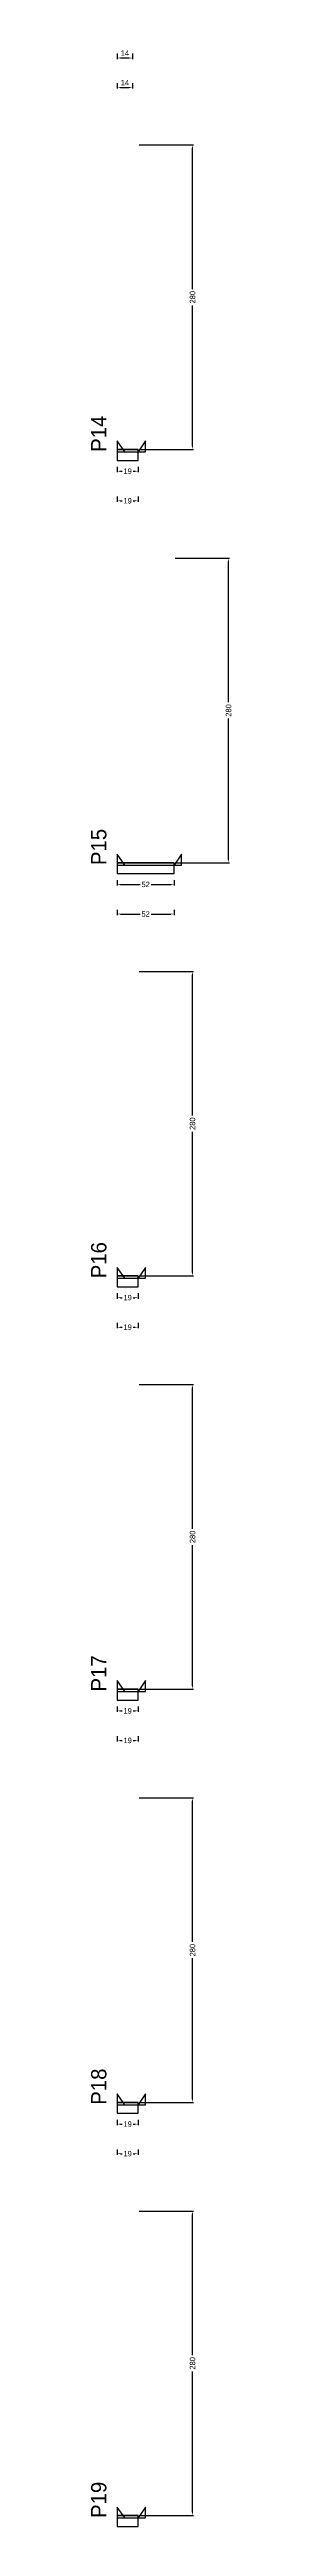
# Model space of a CAD drawing. Header units: centimetres. Extents: x -10500 to 4105, y -36866 to 295.
# Drawn here: x 3976 to 4105, y -6848 to -4570 of the extents above; entities that cross this region are included whole.
import ezdxf

# ---------------------------------------------------------------- set-up
doc = ezdxf.new("R2010")
doc.units = ezdxf.units.CM
for name, color, linetype in [('NOMENCLATURA', 7, 'Continuous'), ('SARR_2.2x10', 60, 'Continuous'), ('SARR_2.2x7', 40, 'Continuous')]:
    doc.layers.add(name, color=color, linetype=linetype)
doc.dimstyles.new('PAINEL-NOVA', dxfattribs={"dimtxt": 5, "dimasz": 3, "dimexe": 1, "dimexo": 1, "dimgap": 1, "dimtad": 1, "dimcen": 2.5, "dimazin": 3, "dimtfac": 1, "dimtmove": 0, "dimatfit": 3})

# ---------------------------------------------------------------- blocks, each defined once
blk = doc.blocks.new('_CLOSEDFILLED')
at = {"color": 0, "linetype": 'BYBLOCK'}
blk.add_solid([(-1, 0.16), (0, 0), (-1, -0.16)], dxfattribs=at)
blk = doc.blocks.new('*D333')
for p, q in [((4000, -4573.8), (4000, -4578.8)), ((4003, -4577.8), (4011, -4577.8)), ((4014, -4573.8), (4014, -4578.8))]:
    blk.add_line(p, q)
at = {"layer": 'Defpoints'}
for p in [(4000, -4572.8), (4000, -4577.8), (4014, -4572.8)]:
    blk.add_point(p, dxfattribs=at)
at = {"layer": 'SARR_2.2x10', "xscale": 3, "yscale": 3, "rotation": 180}
blk.add_blockref('_CLOSEDFILLED', (4000, -4577.8), dxfattribs=at)
at = {"layer": 'SARR_2.2x10', "xscale": 3, "yscale": 3}
blk.add_blockref('_CLOSEDFILLED', (4014, -4577.8), dxfattribs=at)
at = {"layer": 'SARR_2.2x10', "insert": (4007, -4573.3), "char_height": 5, "attachment_point": 5}
blk.add_mtext('14', dxfattribs=at)
blk = doc.blocks.new('*D338')
for p, q in [((4000, -4601), (4000, -4606)), ((4014, -4601), (4014, -4606)), ((4003, -4605), (4011, -4605))]:
    blk.add_line(p, q)
at = {"layer": 'Defpoints'}
for p in [(4000, -4600), (4014, -4600), (4000, -4605)]:
    blk.add_point(p, dxfattribs=at)
at = {"layer": 'SARR_2.2x10', "xscale": 3, "yscale": 3, "rotation": 180}
blk.add_blockref('_CLOSEDFILLED', (4000, -4605), dxfattribs=at)
at = {"layer": 'SARR_2.2x10', "xscale": 3, "yscale": 3}
blk.add_blockref('_CLOSEDFILLED', (4014, -4605), dxfattribs=at)
at = {"layer": 'SARR_2.2x10', "insert": (4007, -4600.5), "char_height": 5, "attachment_point": 5}
blk.add_mtext('14', dxfattribs=at)
blk = doc.blocks.new('*D359')
for p, q in [((4000, -4953.8), (4000, -4958.8)), ((4003, -4957.8), (4004.5, -4957.8)), ((4014.5, -4957.8), (4016, -4957.8)), ((4019, -4953.8), (4019, -4958.8))]:
    blk.add_line(p, q)
at = {"layer": 'Defpoints'}
for p in [(4000, -4952.8), (4000, -4957.8), (4019, -4952.8)]:
    blk.add_point(p, dxfattribs=at)
at = {"layer": 'SARR_2.2x10', "xscale": 3, "yscale": 3, "rotation": 180}
blk.add_blockref('_CLOSEDFILLED', (4000, -4957.8), dxfattribs=at)
at = {"layer": 'SARR_2.2x10', "xscale": 3, "yscale": 3}
blk.add_blockref('_CLOSEDFILLED', (4019, -4957.8), dxfattribs=at)
at = {"layer": 'SARR_2.2x10', "insert": (4009.5, -4957.8), "char_height": 5, "attachment_point": 5}
blk.add_mtext('19', dxfattribs=at)
blk = doc.blocks.new('*D360')
for p, q in [((4020, -4657.8), (4070, -4657.8)), ((4069, -4790.3), (4069, -4660.8)), ((4069, -4934.8), (4069, -4805.3)), ((4020, -4937.8), (4070, -4937.8))]:
    blk.add_line(p, q)
at = {"layer": 'Defpoints'}
for p in [(4019, -4657.8), (4019, -4937.8), (4069, -4937.8)]:
    blk.add_point(p, dxfattribs=at)
at = {"layer": 'SARR_2.2x10', "xscale": 3, "yscale": 3}
for p, rotation in [((4069, -4657.8), 90), ((4069, -4937.8), 270)]:
    blk.add_blockref('_CLOSEDFILLED', p, dxfattribs=dict(at, rotation=rotation))
at = {"layer": 'SARR_2.2x10', "insert": (4069, -4797.8), "char_height": 5, "attachment_point": 5, "rotation": 90}
blk.add_mtext('280', dxfattribs=at)
blk = doc.blocks.new('*D361')
for p, q in [((4020, -4657.8), (4070, -4657.8)), ((4069, -4790.3), (4069, -4660.8)), ((4069, -4934.8), (4069, -4805.3)), ((4020, -4937.8), (4070, -4937.8))]:
    blk.add_line(p, q)
at = {"layer": 'Defpoints'}
for p in [(4019, -4657.8), (4019, -4937.8), (4069, -4937.8)]:
    blk.add_point(p, dxfattribs=at)
at = {"layer": 'SARR_2.2x10', "xscale": 3, "yscale": 3}
for p, rotation in [((4069, -4657.8), 90), ((4069, -4937.8), 270)]:
    blk.add_blockref('_CLOSEDFILLED', p, dxfattribs=dict(at, rotation=rotation))
at = {"layer": 'SARR_2.2x10', "insert": (4069, -4797.8), "char_height": 5, "attachment_point": 5, "rotation": 90}
blk.add_mtext('280', dxfattribs=at)
blk = doc.blocks.new('*D362')
for p, q in [((4020, -4657.8), (4070, -4657.8)), ((4069, -4790.3), (4069, -4660.8)), ((4069, -4934.8), (4069, -4805.3)), ((4020, -4937.8), (4070, -4937.8))]:
    blk.add_line(p, q)
at = {"layer": 'Defpoints'}
for p in [(4019, -4657.8), (4019, -4937.8), (4069, -4937.8)]:
    blk.add_point(p, dxfattribs=at)
at = {"layer": 'SARR_2.2x10', "xscale": 3, "yscale": 3}
for p, rotation in [((4069, -4657.8), 90), ((4069, -4937.8), 270)]:
    blk.add_blockref('_CLOSEDFILLED', p, dxfattribs=dict(at, rotation=rotation))
at = {"layer": 'SARR_2.2x10', "insert": (4069, -4797.8), "char_height": 5, "attachment_point": 5, "rotation": 90}
blk.add_mtext('280', dxfattribs=at)
blk = doc.blocks.new('*D363')
for p, q in [((4020, -4657.8), (4070, -4657.8)), ((4069, -4790.3), (4069, -4660.8)), ((4069, -4934.8), (4069, -4805.3)), ((4020, -4937.8), (4070, -4937.8))]:
    blk.add_line(p, q)
at = {"layer": 'Defpoints'}
for p in [(4019, -4657.8), (4019, -4937.8), (4069, -4937.8)]:
    blk.add_point(p, dxfattribs=at)
at = {"layer": 'SARR_2.2x10', "xscale": 3, "yscale": 3}
for p, rotation in [((4069, -4657.8), 90), ((4069, -4937.8), 270)]:
    blk.add_blockref('_CLOSEDFILLED', p, dxfattribs=dict(at, rotation=rotation))
at = {"layer": 'SARR_2.2x10', "insert": (4069, -4797.8), "char_height": 5, "attachment_point": 5, "rotation": 90}
blk.add_mtext('280', dxfattribs=at)
blk = doc.blocks.new('*D364')
for p, q in [((4000, -4981), (4000, -4986)), ((4003, -4985), (4004.5, -4985)), ((4014.5, -4985), (4016, -4985)), ((4019, -4981), (4019, -4986))]:
    blk.add_line(p, q)
at = {"layer": 'Defpoints'}
for p in [(4000, -4980), (4000, -4985), (4019, -4980)]:
    blk.add_point(p, dxfattribs=at)
at = {"layer": 'SARR_2.2x10', "xscale": 3, "yscale": 3, "rotation": 180}
blk.add_blockref('_CLOSEDFILLED', (4000, -4985), dxfattribs=at)
at = {"layer": 'SARR_2.2x10', "xscale": 3, "yscale": 3}
blk.add_blockref('_CLOSEDFILLED', (4019, -4985), dxfattribs=at)
at = {"layer": 'SARR_2.2x10', "insert": (4009.5, -4985), "char_height": 5, "attachment_point": 5}
blk.add_mtext('19', dxfattribs=at)
blk = doc.blocks.new('GRA-E')
at = {"layer": 'SARR_2.2x7'}
blk.add_lwpolyline([(0, 0), (7, 0), (0, 10)], close=True, dxfattribs=at)
blk = doc.blocks.new('GRA-D')
at = {"layer": 'SARR_2.2x7'}
blk.add_lwpolyline([(0, 0), (7, 0), (7, 10)], close=True, dxfattribs=at)
blk = doc.blocks.new('*D385')
for p, q in [((4000, -5333.8), (4000, -5338.8)), ((4003, -5337.8), (4021, -5337.8)), ((4031, -5337.8), (4049, -5337.8)), ((4052, -5333.8), (4052, -5338.8))]:
    blk.add_line(p, q)
at = {"layer": 'Defpoints'}
for p in [(4000, -5332.8), (4000, -5337.8), (4052, -5332.8)]:
    blk.add_point(p, dxfattribs=at)
at = {"layer": 'SARR_2.2x10', "xscale": 3, "yscale": 3, "rotation": 180}
blk.add_blockref('_CLOSEDFILLED', (4000, -5337.8), dxfattribs=at)
at = {"layer": 'SARR_2.2x10', "xscale": 3, "yscale": 3}
blk.add_blockref('_CLOSEDFILLED', (4052, -5337.8), dxfattribs=at)
at = {"layer": 'SARR_2.2x10', "insert": (4026, -5337.8), "char_height": 5, "attachment_point": 5}
blk.add_mtext('52', dxfattribs=at)
blk = doc.blocks.new('*D386')
for p, q in [((4053, -5037.8), (4103, -5037.8)), ((4102, -5170.3), (4102, -5040.8)), ((4102, -5314.8), (4102, -5185.3)), ((4053, -5317.8), (4103, -5317.8))]:
    blk.add_line(p, q)
at = {"layer": 'Defpoints'}
for p in [(4052, -5037.8), (4052, -5317.8), (4102, -5317.8)]:
    blk.add_point(p, dxfattribs=at)
at = {"layer": 'SARR_2.2x10', "xscale": 3, "yscale": 3}
for p, rotation in [((4102, -5037.8), 90), ((4102, -5317.8), 270)]:
    blk.add_blockref('_CLOSEDFILLED', p, dxfattribs=dict(at, rotation=rotation))
at = {"layer": 'SARR_2.2x10', "insert": (4102, -5177.8), "char_height": 5, "attachment_point": 5, "rotation": 90}
blk.add_mtext('280', dxfattribs=at)
blk = doc.blocks.new('*D387')
for p, q in [((4053, -5037.8), (4103, -5037.8)), ((4102, -5170.3), (4102, -5040.8)), ((4102, -5314.8), (4102, -5185.3)), ((4053, -5317.8), (4103, -5317.8))]:
    blk.add_line(p, q)
at = {"layer": 'Defpoints'}
for p in [(4052, -5037.8), (4052, -5317.8), (4102, -5317.8)]:
    blk.add_point(p, dxfattribs=at)
at = {"layer": 'SARR_2.2x10', "xscale": 3, "yscale": 3}
for p, rotation in [((4102, -5037.8), 90), ((4102, -5317.8), 270)]:
    blk.add_blockref('_CLOSEDFILLED', p, dxfattribs=dict(at, rotation=rotation))
at = {"layer": 'SARR_2.2x10', "insert": (4102, -5177.8), "char_height": 5, "attachment_point": 5, "rotation": 90}
blk.add_mtext('280', dxfattribs=at)
blk = doc.blocks.new('*D388')
for p, q in [((4053, -5037.8), (4103, -5037.8)), ((4102, -5170.3), (4102, -5040.8)), ((4102, -5314.8), (4102, -5185.3)), ((4053, -5317.8), (4103, -5317.8))]:
    blk.add_line(p, q)
at = {"layer": 'Defpoints'}
for p in [(4052, -5037.8), (4052, -5317.8), (4102, -5317.8)]:
    blk.add_point(p, dxfattribs=at)
at = {"layer": 'SARR_2.2x10', "xscale": 3, "yscale": 3}
for p, rotation in [((4102, -5037.8), 90), ((4102, -5317.8), 270)]:
    blk.add_blockref('_CLOSEDFILLED', p, dxfattribs=dict(at, rotation=rotation))
at = {"layer": 'SARR_2.2x10', "insert": (4102, -5177.8), "char_height": 5, "attachment_point": 5, "rotation": 90}
blk.add_mtext('280', dxfattribs=at)
blk = doc.blocks.new('*D389')
for p, q in [((4053, -5037.8), (4103, -5037.8)), ((4102, -5170.3), (4102, -5040.8)), ((4102, -5314.8), (4102, -5185.3)), ((4053, -5317.8), (4103, -5317.8))]:
    blk.add_line(p, q)
at = {"layer": 'Defpoints'}
for p in [(4052, -5037.8), (4052, -5317.8), (4102, -5317.8)]:
    blk.add_point(p, dxfattribs=at)
at = {"layer": 'SARR_2.2x10', "xscale": 3, "yscale": 3}
for p, rotation in [((4102, -5037.8), 90), ((4102, -5317.8), 270)]:
    blk.add_blockref('_CLOSEDFILLED', p, dxfattribs=dict(at, rotation=rotation))
at = {"layer": 'SARR_2.2x10', "insert": (4102, -5177.8), "char_height": 5, "attachment_point": 5, "rotation": 90}
blk.add_mtext('280', dxfattribs=at)
blk = doc.blocks.new('*D390')
for p, q in [((4000, -5361), (4000, -5366)), ((4003, -5365), (4021, -5365)), ((4031, -5365), (4049, -5365)), ((4052, -5361), (4052, -5366))]:
    blk.add_line(p, q)
at = {"layer": 'Defpoints'}
for p in [(4000, -5360), (4000, -5365), (4052, -5360)]:
    blk.add_point(p, dxfattribs=at)
at = {"layer": 'SARR_2.2x10', "xscale": 3, "yscale": 3, "rotation": 180}
blk.add_blockref('_CLOSEDFILLED', (4000, -5365), dxfattribs=at)
at = {"layer": 'SARR_2.2x10', "xscale": 3, "yscale": 3}
blk.add_blockref('_CLOSEDFILLED', (4052, -5365), dxfattribs=at)
at = {"layer": 'SARR_2.2x10', "insert": (4026, -5365), "char_height": 5, "attachment_point": 5}
blk.add_mtext('52', dxfattribs=at)
blk = doc.blocks.new('*D411')
for p, q in [((4000, -5713.8), (4000, -5718.8)), ((4019, -5713.8), (4019, -5718.8)), ((4003, -5717.8), (4004.5, -5717.8)), ((4014.5, -5717.8), (4016, -5717.8))]:
    blk.add_line(p, q)
at = {"layer": 'Defpoints'}
for p in [(4000, -5712.8), (4019, -5712.8), (4000, -5717.8)]:
    blk.add_point(p, dxfattribs=at)
at = {"layer": 'SARR_2.2x10', "xscale": 3, "yscale": 3, "rotation": 180}
blk.add_blockref('_CLOSEDFILLED', (4000, -5717.8), dxfattribs=at)
at = {"layer": 'SARR_2.2x10', "xscale": 3, "yscale": 3}
blk.add_blockref('_CLOSEDFILLED', (4019, -5717.8), dxfattribs=at)
at = {"layer": 'SARR_2.2x10', "insert": (4009.5, -5717.8), "char_height": 5, "attachment_point": 5}
blk.add_mtext('19', dxfattribs=at)
blk = doc.blocks.new('*D412')
for p, q in [((4020, -5417.8), (4070, -5417.8)), ((4069, -5550.3), (4069, -5420.8)), ((4069, -5694.8), (4069, -5565.3)), ((4020, -5697.8), (4070, -5697.8))]:
    blk.add_line(p, q)
at = {"layer": 'Defpoints'}
for p in [(4019, -5417.8), (4019, -5697.8), (4069, -5697.8)]:
    blk.add_point(p, dxfattribs=at)
at = {"layer": 'SARR_2.2x10', "xscale": 3, "yscale": 3}
for p, rotation in [((4069, -5417.8), 90), ((4069, -5697.8), 270)]:
    blk.add_blockref('_CLOSEDFILLED', p, dxfattribs=dict(at, rotation=rotation))
at = {"layer": 'SARR_2.2x10', "insert": (4069, -5557.8), "char_height": 5, "attachment_point": 5, "rotation": 90}
blk.add_mtext('280', dxfattribs=at)
blk = doc.blocks.new('*D413')
for p, q in [((4020, -5417.8), (4070, -5417.8)), ((4069, -5550.3), (4069, -5420.8)), ((4069, -5694.8), (4069, -5565.3)), ((4020, -5697.8), (4070, -5697.8))]:
    blk.add_line(p, q)
at = {"layer": 'Defpoints'}
for p in [(4019, -5417.8), (4019, -5697.8), (4069, -5697.8)]:
    blk.add_point(p, dxfattribs=at)
at = {"layer": 'SARR_2.2x10', "xscale": 3, "yscale": 3}
for p, rotation in [((4069, -5417.8), 90), ((4069, -5697.8), 270)]:
    blk.add_blockref('_CLOSEDFILLED', p, dxfattribs=dict(at, rotation=rotation))
at = {"layer": 'SARR_2.2x10', "insert": (4069, -5557.8), "char_height": 5, "attachment_point": 5, "rotation": 90}
blk.add_mtext('280', dxfattribs=at)
blk = doc.blocks.new('*D414')
for p, q in [((4020, -5417.8), (4070, -5417.8)), ((4069, -5550.3), (4069, -5420.8)), ((4069, -5694.8), (4069, -5565.3)), ((4020, -5697.8), (4070, -5697.8))]:
    blk.add_line(p, q)
at = {"layer": 'Defpoints'}
for p in [(4019, -5417.8), (4019, -5697.8), (4069, -5697.8)]:
    blk.add_point(p, dxfattribs=at)
at = {"layer": 'SARR_2.2x10', "xscale": 3, "yscale": 3}
for p, rotation in [((4069, -5417.8), 90), ((4069, -5697.8), 270)]:
    blk.add_blockref('_CLOSEDFILLED', p, dxfattribs=dict(at, rotation=rotation))
at = {"layer": 'SARR_2.2x10', "insert": (4069, -5557.8), "char_height": 5, "attachment_point": 5, "rotation": 90}
blk.add_mtext('280', dxfattribs=at)
blk = doc.blocks.new('*D415')
for p, q in [((4020, -5417.8), (4070, -5417.8)), ((4069, -5550.3), (4069, -5420.8)), ((4069, -5694.8), (4069, -5565.3)), ((4020, -5697.8), (4070, -5697.8))]:
    blk.add_line(p, q)
at = {"layer": 'Defpoints'}
for p in [(4019, -5417.8), (4019, -5697.8), (4069, -5697.8)]:
    blk.add_point(p, dxfattribs=at)
at = {"layer": 'SARR_2.2x10', "xscale": 3, "yscale": 3}
for p, rotation in [((4069, -5417.8), 90), ((4069, -5697.8), 270)]:
    blk.add_blockref('_CLOSEDFILLED', p, dxfattribs=dict(at, rotation=rotation))
at = {"layer": 'SARR_2.2x10', "insert": (4069, -5557.8), "char_height": 5, "attachment_point": 5, "rotation": 90}
blk.add_mtext('280', dxfattribs=at)
blk = doc.blocks.new('*D416')
for p, q in [((4000, -5741), (4000, -5746)), ((4003, -5745), (4004.5, -5745)), ((4014.5, -5745), (4016, -5745)), ((4019, -5741), (4019, -5746))]:
    blk.add_line(p, q)
at = {"layer": 'Defpoints'}
for p in [(4000, -5740), (4019, -5740), (4000, -5745)]:
    blk.add_point(p, dxfattribs=at)
at = {"layer": 'SARR_2.2x10', "xscale": 3, "yscale": 3, "rotation": 180}
blk.add_blockref('_CLOSEDFILLED', (4000, -5745), dxfattribs=at)
at = {"layer": 'SARR_2.2x10', "xscale": 3, "yscale": 3}
blk.add_blockref('_CLOSEDFILLED', (4019, -5745), dxfattribs=at)
at = {"layer": 'SARR_2.2x10', "insert": (4009.5, -5745), "char_height": 5, "attachment_point": 5}
blk.add_mtext('19', dxfattribs=at)
blk = doc.blocks.new('*D437')
for p, q in [((4000, -6093.8), (4000, -6098.8)), ((4003, -6097.8), (4004.5, -6097.8)), ((4014.5, -6097.8), (4016, -6097.8)), ((4019, -6093.8), (4019, -6098.8))]:
    blk.add_line(p, q)
at = {"layer": 'Defpoints'}
for p in [(4000, -6092.8), (4000, -6097.8), (4019, -6092.8)]:
    blk.add_point(p, dxfattribs=at)
at = {"layer": 'SARR_2.2x10', "xscale": 3, "yscale": 3, "rotation": 180}
blk.add_blockref('_CLOSEDFILLED', (4000, -6097.8), dxfattribs=at)
at = {"layer": 'SARR_2.2x10', "xscale": 3, "yscale": 3}
blk.add_blockref('_CLOSEDFILLED', (4019, -6097.8), dxfattribs=at)
at = {"layer": 'SARR_2.2x10', "insert": (4009.5, -6097.8), "char_height": 5, "attachment_point": 5}
blk.add_mtext('19', dxfattribs=at)
blk = doc.blocks.new('*D438')
for p, q in [((4020, -5797.8), (4070, -5797.8)), ((4069, -5930.3), (4069, -5800.8)), ((4069, -6074.8), (4069, -5945.3)), ((4020, -6077.8), (4070, -6077.8))]:
    blk.add_line(p, q)
at = {"layer": 'Defpoints'}
for p in [(4019, -5797.8), (4019, -6077.8), (4069, -6077.8)]:
    blk.add_point(p, dxfattribs=at)
at = {"layer": 'SARR_2.2x10', "xscale": 3, "yscale": 3}
for p, rotation in [((4069, -5797.8), 90), ((4069, -6077.8), 270)]:
    blk.add_blockref('_CLOSEDFILLED', p, dxfattribs=dict(at, rotation=rotation))
at = {"layer": 'SARR_2.2x10', "insert": (4069, -5937.8), "char_height": 5, "attachment_point": 5, "rotation": 90}
blk.add_mtext('280', dxfattribs=at)
blk = doc.blocks.new('*D439')
for p, q in [((4020, -5797.8), (4070, -5797.8)), ((4069, -5930.3), (4069, -5800.8)), ((4069, -6074.8), (4069, -5945.3)), ((4020, -6077.8), (4070, -6077.8))]:
    blk.add_line(p, q)
at = {"layer": 'Defpoints'}
for p in [(4019, -5797.8), (4019, -6077.8), (4069, -6077.8)]:
    blk.add_point(p, dxfattribs=at)
at = {"layer": 'SARR_2.2x10', "xscale": 3, "yscale": 3}
for p, rotation in [((4069, -5797.8), 90), ((4069, -6077.8), 270)]:
    blk.add_blockref('_CLOSEDFILLED', p, dxfattribs=dict(at, rotation=rotation))
at = {"layer": 'SARR_2.2x10', "insert": (4069, -5937.8), "char_height": 5, "attachment_point": 5, "rotation": 90}
blk.add_mtext('280', dxfattribs=at)
blk = doc.blocks.new('*D440')
for p, q in [((4020, -5797.8), (4070, -5797.8)), ((4069, -5930.3), (4069, -5800.8)), ((4069, -6074.8), (4069, -5945.3)), ((4020, -6077.8), (4070, -6077.8))]:
    blk.add_line(p, q)
at = {"layer": 'Defpoints'}
for p in [(4019, -5797.8), (4019, -6077.8), (4069, -6077.8)]:
    blk.add_point(p, dxfattribs=at)
at = {"layer": 'SARR_2.2x10', "xscale": 3, "yscale": 3}
for p, rotation in [((4069, -5797.8), 90), ((4069, -6077.8), 270)]:
    blk.add_blockref('_CLOSEDFILLED', p, dxfattribs=dict(at, rotation=rotation))
at = {"layer": 'SARR_2.2x10', "insert": (4069, -5937.8), "char_height": 5, "attachment_point": 5, "rotation": 90}
blk.add_mtext('280', dxfattribs=at)
blk = doc.blocks.new('*D441')
for p, q in [((4020, -5797.8), (4070, -5797.8)), ((4069, -5930.3), (4069, -5800.8)), ((4069, -6074.8), (4069, -5945.3)), ((4020, -6077.8), (4070, -6077.8))]:
    blk.add_line(p, q)
at = {"layer": 'Defpoints'}
for p in [(4019, -5797.8), (4019, -6077.8), (4069, -6077.8)]:
    blk.add_point(p, dxfattribs=at)
at = {"layer": 'SARR_2.2x10', "xscale": 3, "yscale": 3}
for p, rotation in [((4069, -5797.8), 90), ((4069, -6077.8), 270)]:
    blk.add_blockref('_CLOSEDFILLED', p, dxfattribs=dict(at, rotation=rotation))
at = {"layer": 'SARR_2.2x10', "insert": (4069, -5937.8), "char_height": 5, "attachment_point": 5, "rotation": 90}
blk.add_mtext('280', dxfattribs=at)
blk = doc.blocks.new('*D442')
for p, q in [((4000, -6121), (4000, -6126)), ((4003, -6125), (4004.5, -6125)), ((4014.5, -6125), (4016, -6125)), ((4019, -6121), (4019, -6126))]:
    blk.add_line(p, q)
at = {"layer": 'Defpoints'}
for p in [(4000, -6120), (4000, -6125), (4019, -6120)]:
    blk.add_point(p, dxfattribs=at)
at = {"layer": 'SARR_2.2x10', "xscale": 3, "yscale": 3, "rotation": 180}
blk.add_blockref('_CLOSEDFILLED', (4000, -6125), dxfattribs=at)
at = {"layer": 'SARR_2.2x10', "xscale": 3, "yscale": 3}
blk.add_blockref('_CLOSEDFILLED', (4019, -6125), dxfattribs=at)
at = {"layer": 'SARR_2.2x10', "insert": (4009.5, -6125), "char_height": 5, "attachment_point": 5}
blk.add_mtext('19', dxfattribs=at)
blk = doc.blocks.new('*D463')
for p, q in [((4000, -6473.8), (4000, -6478.8)), ((4003, -6477.8), (4004.5, -6477.8)), ((4014.5, -6477.8), (4016, -6477.8)), ((4019, -6473.8), (4019, -6478.8))]:
    blk.add_line(p, q)
at = {"layer": 'Defpoints'}
for p in [(4000, -6472.8), (4000, -6477.8), (4019, -6472.8)]:
    blk.add_point(p, dxfattribs=at)
at = {"layer": 'SARR_2.2x10', "xscale": 3, "yscale": 3, "rotation": 180}
blk.add_blockref('_CLOSEDFILLED', (4000, -6477.8), dxfattribs=at)
at = {"layer": 'SARR_2.2x10', "xscale": 3, "yscale": 3}
blk.add_blockref('_CLOSEDFILLED', (4019, -6477.8), dxfattribs=at)
at = {"layer": 'SARR_2.2x10', "insert": (4009.5, -6477.8), "char_height": 5, "attachment_point": 5}
blk.add_mtext('19', dxfattribs=at)
blk = doc.blocks.new('*D464')
for p, q in [((4020, -6177.8), (4070, -6177.8)), ((4069, -6310.3), (4069, -6180.8)), ((4069, -6454.8), (4069, -6325.3)), ((4020, -6457.8), (4070, -6457.8))]:
    blk.add_line(p, q)
at = {"layer": 'Defpoints'}
for p in [(4019, -6177.8), (4019, -6457.8), (4069, -6457.8)]:
    blk.add_point(p, dxfattribs=at)
at = {"layer": 'SARR_2.2x10', "xscale": 3, "yscale": 3}
for p, rotation in [((4069, -6177.8), 90), ((4069, -6457.8), 270)]:
    blk.add_blockref('_CLOSEDFILLED', p, dxfattribs=dict(at, rotation=rotation))
at = {"layer": 'SARR_2.2x10', "insert": (4069, -6317.8), "char_height": 5, "attachment_point": 5, "rotation": 90}
blk.add_mtext('280', dxfattribs=at)
blk = doc.blocks.new('*D465')
for p, q in [((4020, -6177.8), (4070, -6177.8)), ((4069, -6310.3), (4069, -6180.8)), ((4069, -6454.8), (4069, -6325.3)), ((4020, -6457.8), (4070, -6457.8))]:
    blk.add_line(p, q)
at = {"layer": 'Defpoints'}
for p in [(4019, -6177.8), (4019, -6457.8), (4069, -6457.8)]:
    blk.add_point(p, dxfattribs=at)
at = {"layer": 'SARR_2.2x10', "xscale": 3, "yscale": 3}
for p, rotation in [((4069, -6177.8), 90), ((4069, -6457.8), 270)]:
    blk.add_blockref('_CLOSEDFILLED', p, dxfattribs=dict(at, rotation=rotation))
at = {"layer": 'SARR_2.2x10', "insert": (4069, -6317.8), "char_height": 5, "attachment_point": 5, "rotation": 90}
blk.add_mtext('280', dxfattribs=at)
blk = doc.blocks.new('*D466')
for p, q in [((4020, -6177.8), (4070, -6177.8)), ((4069, -6310.3), (4069, -6180.8)), ((4069, -6454.8), (4069, -6325.3)), ((4020, -6457.8), (4070, -6457.8))]:
    blk.add_line(p, q)
at = {"layer": 'Defpoints'}
for p in [(4019, -6177.8), (4019, -6457.8), (4069, -6457.8)]:
    blk.add_point(p, dxfattribs=at)
at = {"layer": 'SARR_2.2x10', "xscale": 3, "yscale": 3}
for p, rotation in [((4069, -6177.8), 90), ((4069, -6457.8), 270)]:
    blk.add_blockref('_CLOSEDFILLED', p, dxfattribs=dict(at, rotation=rotation))
at = {"layer": 'SARR_2.2x10', "insert": (4069, -6317.8), "char_height": 5, "attachment_point": 5, "rotation": 90}
blk.add_mtext('280', dxfattribs=at)
blk = doc.blocks.new('*D467')
for p, q in [((4020, -6177.8), (4070, -6177.8)), ((4069, -6310.3), (4069, -6180.8)), ((4069, -6454.8), (4069, -6325.3)), ((4020, -6457.8), (4070, -6457.8))]:
    blk.add_line(p, q)
at = {"layer": 'Defpoints'}
for p in [(4019, -6177.8), (4019, -6457.8), (4069, -6457.8)]:
    blk.add_point(p, dxfattribs=at)
at = {"layer": 'SARR_2.2x10', "xscale": 3, "yscale": 3}
for p, rotation in [((4069, -6177.8), 90), ((4069, -6457.8), 270)]:
    blk.add_blockref('_CLOSEDFILLED', p, dxfattribs=dict(at, rotation=rotation))
at = {"layer": 'SARR_2.2x10', "insert": (4069, -6317.8), "char_height": 5, "attachment_point": 5, "rotation": 90}
blk.add_mtext('280', dxfattribs=at)
blk = doc.blocks.new('*D468')
for p, q in [((4000, -6501), (4000, -6506)), ((4003, -6505), (4004.5, -6505)), ((4014.5, -6505), (4016, -6505)), ((4019, -6501), (4019, -6506))]:
    blk.add_line(p, q)
at = {"layer": 'Defpoints'}
for p in [(4000, -6500), (4000, -6505), (4019, -6500)]:
    blk.add_point(p, dxfattribs=at)
at = {"layer": 'SARR_2.2x10', "xscale": 3, "yscale": 3, "rotation": 180}
blk.add_blockref('_CLOSEDFILLED', (4000, -6505), dxfattribs=at)
at = {"layer": 'SARR_2.2x10', "xscale": 3, "yscale": 3}
blk.add_blockref('_CLOSEDFILLED', (4019, -6505), dxfattribs=at)
at = {"layer": 'SARR_2.2x10', "insert": (4009.5, -6505), "char_height": 5, "attachment_point": 5}
blk.add_mtext('19', dxfattribs=at)
blk = doc.blocks.new('*D490')
for p, q in [((4020, -6557.8), (4070, -6557.8)), ((4069, -6690.3), (4069, -6560.8)), ((4069, -6834.8), (4069, -6705.3)), ((4020, -6837.8), (4070, -6837.8))]:
    blk.add_line(p, q)
at = {"layer": 'Defpoints'}
for p in [(4019, -6557.8), (4019, -6837.8), (4069, -6837.8)]:
    blk.add_point(p, dxfattribs=at)
at = {"layer": 'SARR_2.2x10', "xscale": 3, "yscale": 3}
for p, rotation in [((4069, -6557.8), 90), ((4069, -6837.8), 270)]:
    blk.add_blockref('_CLOSEDFILLED', p, dxfattribs=dict(at, rotation=rotation))
at = {"layer": 'SARR_2.2x10', "insert": (4069, -6697.8), "char_height": 5, "attachment_point": 5, "rotation": 90}
blk.add_mtext('280', dxfattribs=at)
blk = doc.blocks.new('*D491')
for p, q in [((4020, -6557.8), (4070, -6557.8)), ((4069, -6690.3), (4069, -6560.8)), ((4069, -6834.8), (4069, -6705.3)), ((4020, -6837.8), (4070, -6837.8))]:
    blk.add_line(p, q)
at = {"layer": 'Defpoints'}
for p in [(4019, -6557.8), (4019, -6837.8), (4069, -6837.8)]:
    blk.add_point(p, dxfattribs=at)
at = {"layer": 'SARR_2.2x10', "xscale": 3, "yscale": 3}
for p, rotation in [((4069, -6557.8), 90), ((4069, -6837.8), 270)]:
    blk.add_blockref('_CLOSEDFILLED', p, dxfattribs=dict(at, rotation=rotation))
at = {"layer": 'SARR_2.2x10', "insert": (4069, -6697.8), "char_height": 5, "attachment_point": 5, "rotation": 90}
blk.add_mtext('280', dxfattribs=at)
blk = doc.blocks.new('*D492')
for p, q in [((4020, -6557.8), (4070, -6557.8)), ((4069, -6690.3), (4069, -6560.8)), ((4069, -6834.8), (4069, -6705.3)), ((4020, -6837.8), (4070, -6837.8))]:
    blk.add_line(p, q)
at = {"layer": 'Defpoints'}
for p in [(4019, -6557.8), (4019, -6837.8), (4069, -6837.8)]:
    blk.add_point(p, dxfattribs=at)
at = {"layer": 'SARR_2.2x10', "xscale": 3, "yscale": 3}
for p, rotation in [((4069, -6557.8), 90), ((4069, -6837.8), 270)]:
    blk.add_blockref('_CLOSEDFILLED', p, dxfattribs=dict(at, rotation=rotation))
at = {"layer": 'SARR_2.2x10', "insert": (4069, -6697.8), "char_height": 5, "attachment_point": 5, "rotation": 90}
blk.add_mtext('280', dxfattribs=at)
blk = doc.blocks.new('*D493')
for p, q in [((4020, -6557.8), (4070, -6557.8)), ((4069, -6690.3), (4069, -6560.8)), ((4069, -6834.8), (4069, -6705.3)), ((4020, -6837.8), (4070, -6837.8))]:
    blk.add_line(p, q)
at = {"layer": 'Defpoints'}
for p in [(4019, -6557.8), (4019, -6837.8), (4069, -6837.8)]:
    blk.add_point(p, dxfattribs=at)
at = {"layer": 'SARR_2.2x10', "xscale": 3, "yscale": 3}
for p, rotation in [((4069, -6557.8), 90), ((4069, -6837.8), 270)]:
    blk.add_blockref('_CLOSEDFILLED', p, dxfattribs=dict(at, rotation=rotation))
at = {"layer": 'SARR_2.2x10', "insert": (4069, -6697.8), "char_height": 5, "attachment_point": 5, "rotation": 90}
blk.add_mtext('280', dxfattribs=at)

msp = doc.modelspace()

# ---------------------------------------------------------------- linework, layer by layer
at = {"layer": 'SARR_2.2x10'}
for p, q in [((4019, -4937.8), (4000, -4937.8)), ((4000, -4937.8), (4000, -4947.8)), ((4019, -4947.8), (4019, -4937.8)), ((4000, -4947.8), (4019, -4947.8)), ((4052, -5317.8), (4000, -5317.8)), ((4000, -5317.8), (4000, -5327.8)), ((4000, -5327.8), (4052, -5327.8)), ((4052, -5327.8), (4052, -5317.8)), ((4019, -5697.8), (4000, -5697.8)), ((4000, -5697.8), (4000, -5707.8)), ((4000, -5707.8), (4019, -5707.8)), ((4019, -5707.8), (4019, -5697.8)), ((4019, -6077.8), (4000, -6077.8)), ((4000, -6077.8), (4000, -6087.8)), ((4019, -6087.8), (4019, -6077.8)), ((4000, -6087.8), (4019, -6087.8)), ((4019, -6457.8), (4000, -6457.8)), ((4000, -6457.8), (4000, -6467.8)), ((4000, -6467.8), (4019, -6467.8)), ((4019, -6467.8), (4019, -6457.8)), ((4019, -6837.8), (4000, -6837.8)), ((4000, -6837.8), (4000, -6847.8)), ((4000, -6847.8), (4019, -6847.8)), ((4019, -6847.8), (4019, -6837.8))]:
    msp.add_line(p, q, dxfattribs=at)
at = {"layer": 'SARR_2.2x7'}
for p, q in [((4019, -4937.8), (4000, -4937.8)), ((4000, -4937.8), (4000, -4940)), ((4000, -4937.8), (4007, -4937.8)), ((4000, -4937.8), (4007, -4937.8)), ((4000, -4937.8), (4007, -4937.8)), ((4000, -4937.8), (4007, -4937.8)), ((4000, -4940), (4019, -4940)), ((4007, -4937.8), (4019, -4937.8)), ((4007, -4937.8), (4019, -4937.8)), ((4007, -4937.8), (4019, -4937.8)), ((4007, -4937.8), (4019, -4937.8)), ((4019, -4940), (4019, -4937.8)), ((4052, -5317.8), (4000, -5317.8)), ((4000, -5317.8), (4000, -5320)), ((4000, -5317.8), (4007, -5317.8)), ((4000, -5317.8), (4007, -5317.8)), ((4000, -5317.8), (4007, -5317.8)), ((4000, -5317.8), (4007, -5317.8)), ((4000, -5320), (4052, -5320)), ((4007, -5317.8), (4052, -5317.8)), ((4007, -5317.8), (4052, -5317.8)), ((4007, -5317.8), (4052, -5317.8)), ((4007, -5317.8), (4052, -5317.8)), ((4052, -5320), (4052, -5317.8)), ((4019, -5697.8), (4000, -5697.8)), ((4000, -5697.8), (4000, -5700)), ((4000, -5697.8), (4007, -5697.8)), ((4000, -5697.8), (4007, -5697.8)), ((4000, -5697.8), (4007, -5697.8)), ((4000, -5697.8), (4007, -5697.8)), ((4000, -5700), (4019, -5700)), ((4007, -5697.8), (4019, -5697.8)), ((4007, -5697.8), (4019, -5697.8)), ((4007, -5697.8), (4019, -5697.8)), ((4007, -5697.8), (4019, -5697.8)), ((4019, -5700), (4019, -5697.8)), ((4019, -6077.8), (4000, -6077.8)), ((4000, -6077.8), (4000, -6080)), ((4000, -6077.8), (4007, -6077.8)), ((4000, -6077.8), (4007, -6077.8)), ((4000, -6077.8), (4007, -6077.8)), ((4000, -6077.8), (4007, -6077.8)), ((4000, -6080), (4019, -6080)), ((4007, -6077.8), (4019, -6077.8)), ((4007, -6077.8), (4019, -6077.8)), ((4007, -6077.8), (4019, -6077.8)), ((4007, -6077.8), (4019, -6077.8)), ((4019, -6080), (4019, -6077.8)), ((4019, -6457.8), (4000, -6457.8)), ((4000, -6457.8), (4000, -6460)), ((4000, -6457.8), (4007, -6457.8)), ((4000, -6457.8), (4007, -6457.8)), ((4000, -6457.8), (4007, -6457.8)), ((4000, -6457.8), (4007, -6457.8)), ((4000, -6460), (4019, -6460)), ((4007, -6457.8), (4019, -6457.8)), ((4007, -6457.8), (4019, -6457.8)), ((4007, -6457.8), (4019, -6457.8)), ((4007, -6457.8), (4019, -6457.8)), ((4019, -6460), (4019, -6457.8)), ((4019, -6837.8), (4000, -6837.8)), ((4000, -6837.8), (4000, -6840)), ((4000, -6837.8), (4007, -6837.8)), ((4000, -6837.8), (4007, -6837.8)), ((4000, -6837.8), (4007, -6837.8)), ((4000, -6837.8), (4007, -6837.8)), ((4000, -6840), (4019, -6840)), ((4007, -6837.8), (4019, -6837.8)), ((4007, -6837.8), (4019, -6837.8)), ((4007, -6837.8), (4019, -6837.8)), ((4007, -6837.8), (4019, -6837.8)), ((4019, -6840), (4019, -6837.8))]:
    msp.add_line(p, q, dxfattribs=at)

# ---------------------------------------------------------------- block references
for name, p in [('GRA-E', (4000, -4940)), ('GRA-D', (4019, -4940)), ('GRA-E', (4000, -5320)), ('GRA-D', (4052, -5320)), ('GRA-E', (4000, -5700)), ('GRA-D', (4019, -5700)), ('GRA-E', (4000, -6080)), ('GRA-D', (4019, -6080)), ('GRA-E', (4000, -6460)), ('GRA-D', (4019, -6460)), ('GRA-E', (4000, -6840)), ('GRA-D', (4019, -6840))]:
    msp.add_blockref(name, p, dxfattribs=at)

# ---------------------------------------------------------------- texts
at = {"layer": 'NOMENCLATURA'}
for s, p in [('P14', (3990, -4940)), ('P15', (3990, -5320)), ('P16', (3990, -5700)), ('P17', (3990, -6080)), ('P18', (3990, -6460)), ('P19', (3990, -6840))]:
    msp.add_text(s, height=14, rotation=90, dxfattribs=at).set_placement(p)

# ---------------------------------------------------------------- dimensions: what is measured, and where the dimension line sits
at = {"layer": 'SARR_2.2x10'}
for base, p1, p2, picture, middle in [((4000, -4577.8), (4000, -4572.8), (4014, -4572.8), '*D333', (4007, -4573.3)), ((4000, -4605), (4000, -4600), (4014, -4600), '*D338', (4007, -4600.5)), ((4000, -4957.8), (4000, -4952.8), (4019, -4952.8), '*D359', (4009.5, -4957.8)), ((4000, -4985), (4000, -4980), (4019, -4980), '*D364', (4009.5, -4985)), ((4000, -5337.8), (4000, -5332.8), (4052, -5332.8), '*D385', (4026, -5337.8)), ((4000, -5365), (4000, -5360), (4052, -5360), '*D390', (4026, -5365)), ((4000, -5717.8), (4000, -5712.8), (4019, -5712.8), '*D411', (4009.5, -5717.8)), ((4000, -5745), (4000, -5740), (4019, -5740), '*D416', (4009.5, -5745)), ((4000, -6097.8), (4000, -6092.8), (4019, -6092.8), '*D437', (4009.5, -6097.8)), ((4000, -6125), (4000, -6120), (4019, -6120), '*D442', (4009.5, -6125)), ((4000, -6477.8), (4000, -6472.8), (4019, -6472.8), '*D463', (4009.5, -6477.8)), ((4000, -6505), (4000, -6500), (4019, -6500), '*D468', (4009.5, -6505))]:
    dim = msp.add_linear_dim(base=base, p1=p1, p2=p2, dimstyle='PAINEL-NOVA', dxfattribs=at)
    dim.commit()
    dim.dimension.update_dxf_attribs({"geometry": picture, "text_midpoint": middle})
for base, p1, p2, picture, middle in [((4069, -4937.8), (4019, -4937.8), (4019, -4657.8), '*D360', (4069, -4797.8)), ((4069, -4937.8), (4019, -4937.8), (4019, -4657.8), '*D361', (4069, -4797.8)), ((4069, -4937.8), (4019, -4937.8), (4019, -4657.8), '*D362', (4069, -4797.8)), ((4069, -4937.8), (4019, -4937.8), (4019, -4657.8), '*D363', (4069, -4797.8)), ((4102, -5317.8), (4052, -5317.8), (4052, -5037.8), '*D386', (4102, -5177.8)), ((4102, -5317.8), (4052, -5317.8), (4052, -5037.8), '*D387', (4102, -5177.8)), ((4102, -5317.8), (4052, -5317.8), (4052, -5037.8), '*D388', (4102, -5177.8)), ((4102, -5317.8), (4052, -5317.8), (4052, -5037.8), '*D389', (4102, -5177.8)), ((4069, -5697.8), (4019, -5697.8), (4019, -5417.8), '*D412', (4069, -5557.8)), ((4069, -5697.8), (4019, -5697.8), (4019, -5417.8), '*D413', (4069, -5557.8)), ((4069, -5697.8), (4019, -5697.8), (4019, -5417.8), '*D414', (4069, -5557.8)), ((4069, -5697.8), (4019, -5697.8), (4019, -5417.8), '*D415', (4069, -5557.8)), ((4069, -6077.8), (4019, -6077.8), (4019, -5797.8), '*D438', (4069, -5937.8)), ((4069, -6077.8), (4019, -6077.8), (4019, -5797.8), '*D439', (4069, -5937.8)), ((4069, -6077.8), (4019, -6077.8), (4019, -5797.8), '*D440', (4069, -5937.8)), ((4069, -6077.8), (4019, -6077.8), (4019, -5797.8), '*D441', (4069, -5937.8)), ((4069, -6457.8), (4019, -6457.8), (4019, -6177.8), '*D464', (4069, -6317.8)), ((4069, -6457.8), (4019, -6457.8), (4019, -6177.8), '*D465', (4069, -6317.8)), ((4069, -6457.8), (4019, -6457.8), (4019, -6177.8), '*D466', (4069, -6317.8)), ((4069, -6457.8), (4019, -6457.8), (4019, -6177.8), '*D467', (4069, -6317.8)), ((4069, -6837.8), (4019, -6837.8), (4019, -6557.8), '*D490', (4069, -6697.8)), ((4069, -6837.8), (4019, -6837.8), (4019, -6557.8), '*D491', (4069, -6697.8)), ((4069, -6837.8), (4019, -6837.8), (4019, -6557.8), '*D492', (4069, -6697.8)), ((4069, -6837.8), (4019, -6837.8), (4019, -6557.8), '*D493', (4069, -6697.8))]:
    dim = msp.add_linear_dim(base=base, p1=p1, p2=p2, angle=90, dimstyle='PAINEL-NOVA', dxfattribs=at)
    dim.commit()
    dim.dimension.update_dxf_attribs({"geometry": picture, "text_midpoint": middle})

doc.saveas('drawing.dxf')
